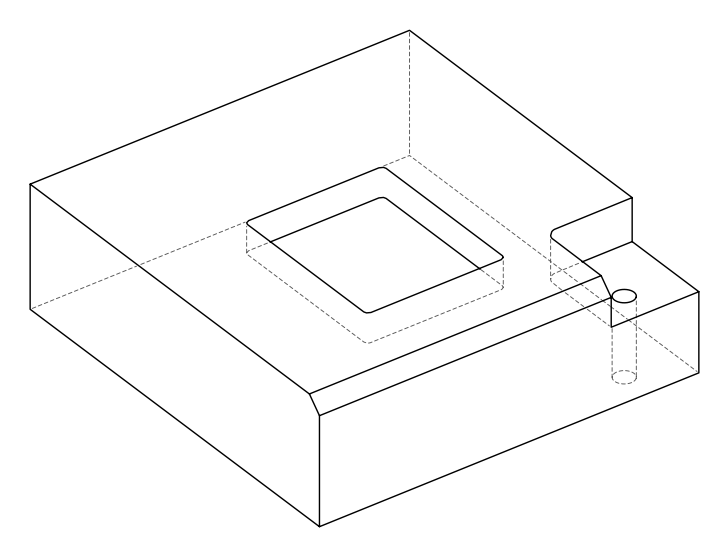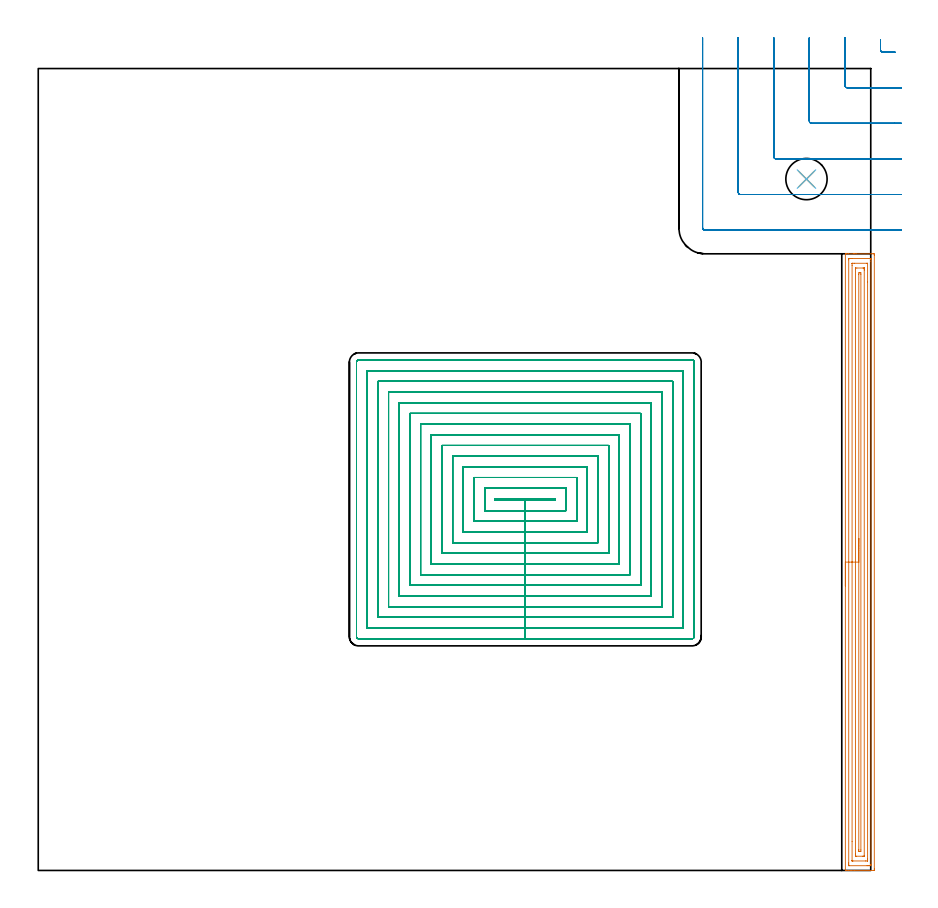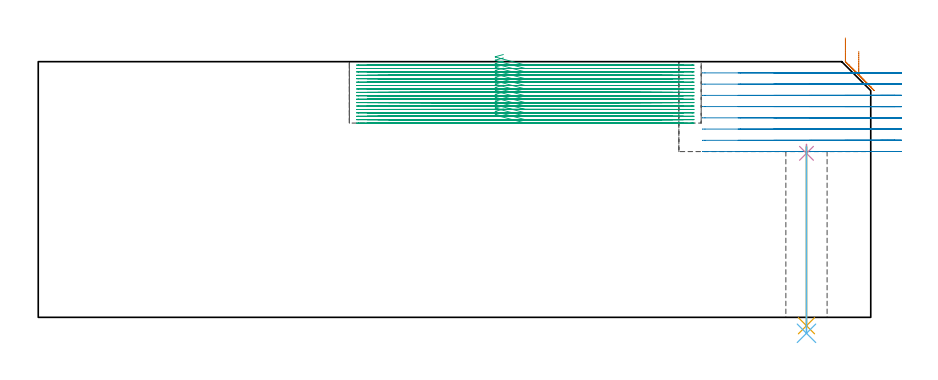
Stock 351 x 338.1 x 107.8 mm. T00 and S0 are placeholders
(PLAN: 6 operations, 5 tool changes, 168.5 min)
(1 AREA_MILL | FG_CHAMFER_SURFACE | UGT0205_001 | 10.61 min | 19842 mm3)
(2 MILL_CORNER_NOTCH_RECTANGULAR | CORNER_NOTCH_RECTANGULAR | UGT0201_094 | Follow Part, ap 5, ae 75% | 9.81 min | 238019 mm3)
(3 MILL_RECTANGULAR_POCKET | POCKET_RECTANGULAR_STRAIGHT | NXT0201_008 | Follow Part, ap 1.5, ae 75% | 147.38 min | 474121 mm3)
(4 SPOT_DRILL | STEP1HOLE | NXT0321_9005460120000 | 0.04 min | 2 mm3)
(5 DRILL_THROUGH_HOLE_INTO_CENTER | STEP1HOLE | NXT0301_083 | 0.31 min | 6848 mm3)
(6 DRILL_TO_ENLARGE_THROUGH_HOLE | STEP1HOLE | UGT0301_245 | 0.32 min | 9736 mm3)
(TOOL UGT0205_001 | Chamfer Mill 20 x 3 x 45 deg. | D20 FL50 Z2)
(TOOL UGT0201_094 | End mill 20 mm | D20 FL38 Z4)
(TOOL NXT0201_008 | ENDMILL 6mm [2P460-0600-NA 1630] | D6 FL26 Z6)
(TOOL NXT0321_9005460120000 | NC Spot Drill, 142deg, 12mm, Carbide, Uncoated | D12 PA142 FL30 Z2)
(TOOL NXT0301_083 | Carbide Drill 11.2mm [860.1-1120-056A1-MM 2214] | D11.2 PA140 FL72 Z2)
(TOOL UGT0301_245 | Twist Drill 17.4 mm | D17.4 PA118 FL130 Z2)
(OP 1 AREA_MILL)
G17 G21 G94 G90
T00 M6
G54
G17 G0 G90 X340.3 Y120. S1061 M3
G43 Z117.8 H0
G94 G1 Y120.038 Z116.928 F250.
Y120.152 Z116.063
Y120.341 Z115.212
Y120.603 Z114.38
Y120.937 Z113.574
Y121.34 Z112.8
Y121.808 Z112.064
Y122.34 Z111.372
Y122.929 Z110.729
Y123.572 Z110.139
Y124.264 Z109.608
Y125. Z109.14
Y125.774 Z108.737
Y126.58 Z108.403
Y127.412 Z108.141
Y128.263 Z107.952
Y129.128 Z107.838
Y130. Z107.8
Y259.842
X340.302 Y259.99 Z107.788
X340.439 Y259.998 Z107.654
X340.581 Y260. Z107.518
X340.951 Z107.148
X341.574 Z106.521
X343.64 Z104.457
X344.206 Z103.889
X344.801 Z103.295
X351.51 Z96.588
X352.104 Y259.995 Z95.993
X352.492 Y259.99 Z95.605
X352.496 Y259.795 Z95.602
X352.499 Y259.395 Z95.601
Y0.604
X352.496 Y0.205 Z95.602
X352.492 Y0.01 Z95.605
X352.104 Y0. Z95.993
X344.206 Z103.889
X342.763 Z105.334
X341.574 Z106.521
X340.581 Z107.518
X340.439 Y0.002 Z107.654
X340.302 Y0.01 Z107.788
X340.3 Y0.158 Z107.8
Y130.
X341.714 Z106.386
X341.715 Y257.467 Z106.385
X341.716 Y257.611 Z106.384
X341.721 Y257.976 Z106.379
X342.076 Y257.993 Z106.024
X342.451 Y257.997 Z105.649
X342.946 Y258. Z105.154
X343.329 Z104.771
X350.844 Z97.256
X351.016 Y257.997 Z97.084
X351.044 Y257.995 Z97.056
X351.07 Y257.991 Z97.03
X351.079 Y257.958 Z97.021
X351.083 Y257.756 Z97.017
X351.085 Y257.611 Z97.015
X351.086 Y256.861 Z97.014
X351.085 Y2.533 Z97.015
X351.084 Y2.389 Z97.016
X351.079 Y2.024 Z97.021
X350.724 Y2.007 Z97.376
X350.349 Y2.003 Z97.751
X349.854 Y2. Z98.246
X349.471 Z98.629
X341.956 Z106.144
X341.784 Y2.003 Z106.316
X341.756 Y2.005 Z106.344
X341.73 Y2.009 Z106.37
X341.721 Y2.042 Z106.379
X341.717 Y2.244 Z106.383
X341.715 Y2.389 Z106.385
X341.714 Y3.139 Z106.386
Y130.
X343.128 Z104.972
Y255.137
X343.13 Y255.826 Z104.97
X343.132 Y255.928 Z104.968
X343.135 Y255.976 Z104.965
X343.138 Y255.99 Z104.962
X343.162 Y255.995 Z104.938
X343.329 Y255.998 Z104.771
X344.035 Y256. Z104.065
X349.3 Z98.8
X349.471 Y255.998 Z98.629
X349.642 Y255.992 Z98.458
X349.661 Y255.99 Z98.439
X349.665 Y255.981 Z98.435
X349.668 Y255.948 Z98.432
X349.671 Y255.894 Z98.429
X349.672 Y248.093 Z98.428
Y4.863
X349.67 Y4.174 Z98.43
X349.668 Y4.072 Z98.432
X349.665 Y4.024 Z98.435
X349.662 Y4.01 Z98.438
X349.638 Y4.005 Z98.462
X349.471 Y4.002 Z98.629
X348.765 Y4. Z99.335
X343.5 Z104.6
X343.329 Y4.002 Z104.771
X343.158 Y4.008 Z104.942
X343.139 Y4.01 Z104.961
X343.135 Y4.019 Z104.965
X343.132 Y4.052 Z104.968
X343.129 Y4.106 Z104.971
X343.128 Y12.229 Z104.972
Y130.
X344.543 Z103.557
Y253.699
X344.545 Y253.882 Z103.555
X344.547 Y253.949 Z103.553
X344.549 Y253.981 Z103.551
X344.562 Y253.99 Z103.538
X345.124 Y254. Z102.976
X347.757 Z100.343
X348.134 Y253.996 Z99.966
X348.228 Y253.993 Z99.872
X348.248 Y253.99 Z99.852
X348.251 Y253.979 Z99.849
X348.254 Y253.947 Z99.846
X348.256 Y253.872 Z99.844
X348.257 Y253.491 Z99.843
Y253.149
Y6.301
X348.255 Y6.117 Z99.845
X348.253 Y6.051 Z99.847
X348.251 Y6.019 Z99.849
X348.238 Y6.01 Z99.862
X347.676 Y6. Z100.424
X345.043 Z103.057
X344.666 Y6.004 Z103.434
X344.572 Y6.007 Z103.528
X344.552 Y6.01 Z103.548
X344.549 Y6.021 Z103.551
X344.546 Y6.053 Z103.554
X344.544 Y6.128 Z103.556
X344.543 Y6.509 Z103.557
Y6.851
Y130.
X345.957 Z102.143
Y251.364
X345.961 Y251.99 Z102.139
X346.219 Y251.995 Z101.881
X346.839 Y251.99 Z101.261
X346.843 Y251.364 Z101.257
Y8.636
X346.839 Y8.01 Z101.261
X346.581 Y8.005 Z101.519
X345.961 Y8.01 Z102.139
X345.957 Y8.636 Z102.143
Y8.64
Y130.
Y130.872 Z102.181
Y131.736 Z102.295
Y132.588 Z102.484
Y133.42 Z102.746
Y134.226 Z103.08
Y135. Z103.483
Y135.736 Z103.952
Y136.428 Z104.483
Y137.071 Z105.072
Y137.66 Z105.715
Y138.191 Z106.407
Y138.66 Z107.143
Y139.063 Z107.917
Y139.397 Z108.723
Y139.659 Z109.555
Y139.848 Z110.407
Y139.962 Z111.272
Y140. Z112.143
G0 Z117.8
M5
M2
(OP 2 MILL_CORNER_NOTCH_RECTANGULAR)
G17 G21 G94 G90
T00 M6
G54
G17 G0 G90 X355.1 Y350.221 S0 M3
G43 Z117.8 H0
Z103.062
G94 G1 Y347.221 F250.
Y345.994
G3 X356.094 Y345. R1.
G1 X358.238
X361.238
G0 Z117.8
X340.1 Y351.1
Z103.062
G1 Y348.1
Y330.995 F500.
G3 X341.095 Y330. R1.
G1 X361.
X364. F250.
G0 Z117.8
X325.1 Y351.1
Z103.062
G1 Y348.1
Y315.995 F500.
G3 X326.095 Y315. R1.
G1 X361.
X364. F250.
G0 Z117.8
X310.1 Y351.1
Z103.062
G1 Y348.1
Y300.995 F500.
G3 X311.095 Y300. R1.
G1 X361.
X364. F250.
G0 Z117.8
X295.1 Y351.1
Z103.062
G1 Y348.1
Y285.996 F500.
G3 X296.096 Y285. R1.
G1 X361.
X364. F250.
G0 Z117.8
X280.1 Y351.1
Z103.062
G1 Y348.1
Y271. F500.
G3 X281.1 Y270. R1.
G1 X361.
X364. F250.
G0 Z117.8
X355.1 Y350.221
Z98.325
G1 Y347.221
Y345.994
G3 X356.094 Y345. R1.
G1 X358.238
X361.238
G0 Z117.8
X340.1 Y351.1
Z98.325
G1 Y348.1
Y330.995 F500.
G3 X341.095 Y330. R1.
G1 X361.
X364. F250.
G0 Z117.8
X325.1 Y351.1
Z98.325
G1 Y348.1
Y315.995 F500.
G3 X326.095 Y315. R1.
G1 X361.
X364. F250.
G0 Z117.8
X310.1 Y351.1
Z98.325
G1 Y348.1
Y300.995 F500.
G3 X311.095 Y300. R1.
G1 X361.
X364. F250.
G0 Z117.8
X295.1 Y351.1
Z98.325
G1 Y348.1
Y285.995 F500.
G3 X296.095 Y285. R1.
G1 X361.
X364. F250.
G0 Z117.8
X280.1 Y351.1
Z98.325
G1 Y348.1
Y271. F500.
G3 X281.1 Y270. R1.
G1 X361.
X364. F250.
G0 Z117.8
X355.1 Y350.221
Z93.587
G1 Y347.221
Y345.994
G3 X356.094 Y345. R1.
G1 X358.238
X361.238
G0 Z117.8
X340.1 Y351.1
Z93.587
G1 Y348.1
Y330.995 F500.
G3 X341.095 Y330. R1.
G1 X361.
X364. F250.
G0 Z117.8
X325.1 Y351.1
Z93.587
G1 Y348.1
Y315.995 F500.
G3 X326.095 Y315. R1.
G1 X361.
X364. F250.
G0 Z117.8
X310.1 Y351.1
Z93.587
G1 Y348.1
Y300.995 F500.
G3 X311.095 Y300. R1.
G1 X361.
X364. F250.
G0 Z117.8
X295.1 Y351.1
Z93.587
G1 Y348.1
Y285.996 F500.
G3 X296.096 Y285. R1.
G1 X361.
X364. F250.
G0 Z117.8
X280.1 Y351.1
Z93.587
G1 Y348.1
Y271. F500.
G3 X281.1 Y270. R1.
G1 X361.
X364. F250.
G0 Z117.8
X355.1 Y350.221
Z88.85
G1 Y347.221
Y345.994
G3 X356.094 Y345. R1.
G1 X358.238
X361.238
G0 Z117.8
X340.1 Y351.1
Z88.85
G1 Y348.1
Y330.995 F500.
G3 X341.095 Y330. R1.
G1 X361.
X364. F250.
G0 Z117.8
X325.1 Y351.1
Z88.85
G1 Y348.1
Y315.995 F500.
G3 X326.095 Y315. R1.
G1 X361.
X364. F250.
G0 Z117.8
X310.1 Y351.1
Z88.85
G1 Y348.1
Y300.995 F500.
G3 X311.095 Y300. R1.
G1 X361.
X364. F250.
G0 Z117.8
X295.1 Y351.1
Z88.85
G1 Y348.1
Y285.996 F500.
G3 X296.096 Y285. R1.
G1 X361.
X364. F250.
G0 Z117.8
X280.1 Y351.1
Z88.85
G1 Y348.1
Y271. F500.
G3 X281.1 Y270. R1.
G1 X361.
X364. F250.
G0 Z117.8
X355.1 Y350.221
Z84.112
G1 Y347.221
Y345.994
G3 X356.094 Y345. R1.
G1 X358.238
X361.238
G0 Z117.8
X340.1 Y351.1
Z84.112
G1 Y348.1
Y330.995 F500.
G3 X341.095 Y330. R1.
G1 X361.
X364. F250.
G0 Z117.8
X325.1 Y351.1
Z84.112
G1 Y348.1
Y315.995 F500.
G3 X326.095 Y315. R1.
G1 X361.
X364. F250.
G0 Z117.8
X310.1 Y351.1
Z84.112
G1 Y348.1
Y300.995 F500.
G3 X311.095 Y300. R1.
G1 X361.
X364. F250.
G0 Z117.8
X295.1 Y351.1
Z84.112
G1 Y348.1
Y285.996 F500.
G3 X296.096 Y285. R1.
G1 X361.
X364. F250.
G0 Z117.8
X280.1 Y351.1
Z84.112
G1 Y348.1
Y271. F500.
G3 X281.1 Y270. R1.
G1 X361.
X364. F250.
G0 Z117.8
X355.1 Y350.221
Z79.375
G1 Y347.221
Y345.994
G3 X356.094 Y345. R1.
G1 X358.238
X361.238
G0 Z117.8
X340.1 Y351.1
Z79.375
G1 Y348.1
Y330.995 F500.
G3 X341.095 Y330. R1.
G1 X361.
X364. F250.
G0 Z117.8
X325.1 Y351.1
Z79.375
G1 Y348.1
Y315.995 F500.
G3 X326.095 Y315. R1.
G1 X361.
X364. F250.
G0 Z117.8
X310.1 Y351.1
Z79.375
G1 Y348.1
Y300.995 F500.
G3 X311.095 Y300. R1.
G1 X361.
X364. F250.
G0 Z117.8
X295.1 Y351.1
Z79.375
G1 Y348.1
Y285.996 F500.
G3 X296.096 Y285. R1.
G1 X361.
X364. F250.
G0 Z117.8
X280.1 Y351.1
Z79.375
G1 Y348.1
Y271. F500.
G3 X281.1 Y270. R1.
G1 X361.
X364. F250.
G0 Z117.8
X355.1 Y350.221
Z74.637
G1 Y347.221
Y345.994
G3 X356.094 Y345. R1.
G1 X358.238
X361.238
G0 Z117.8
X340.1 Y351.1
Z74.637
G1 Y348.1
Y330.995 F500.
G3 X341.095 Y330. R1.
G1 X361.
X364. F250.
G0 Z117.8
X325.1 Y351.1
Z74.637
G1 Y348.1
Y315.995 F500.
G3 X326.095 Y315. R1.
G1 X361.
X364. F250.
G0 Z117.8
X310.1 Y351.1
Z74.637
G1 Y348.1
Y300.995 F500.
G3 X311.095 Y300. R1.
G1 X361.
X364. F250.
G0 Z117.8
X295.1 Y351.1
Z74.637
G1 Y348.1
Y285.996 F500.
G3 X296.096 Y285. R1.
G1 X361.
X364. F250.
G0 Z117.8
X280.1 Y351.1
Z74.637
G1 Y348.1
Y271. F500.
G3 X281.1 Y270. R1.
G1 X361.
X364. F250.
G0 Z117.8
X355.1 Y350.221
Z69.9
G1 Y347.221
Y345.994
G3 X356.094 Y345. R1.
G1 X358.238
X361.238
G0 Z117.8
X340.1 Y351.1
Z69.9
G1 Y348.1
Y330.995 F500.
G3 X341.095 Y330. R1.
G1 X361.
X364. F250.
G0 Z117.8
X325.1 Y351.1
Z69.9
G1 Y348.1
Y315.995 F500.
G3 X326.095 Y315. R1.
G1 X361.
X364. F250.
G0 Z117.8
X310.1 Y351.1
Z69.9
G1 Y348.1
Y300.995 F500.
G3 X311.095 Y300. R1.
G1 X361.
X364. F250.
G0 Z117.8
X295.1 Y351.1
Z69.9
G1 Y348.1
Y285.996 F500.
G3 X296.096 Y285. R1.
G1 X361.
X364. F250.
G0 Z117.8
X280.1 Y351.1
Z69.9
G1 Y348.1
Y271. F500.
G3 X281.1 Y270. R1.
G1 X361.
X364. F250.
G0 Z117.8
M5
M2
(OP 3 MILL_RECTANGULAR_POCKET)
G17 G21 G94 G90
T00 M6
G54
G17 G0 G90 X196.116 Y156.7 S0 M3
G43 Z117.8 H1
Z110.8
G94 G1 X192.7 Z109.885 F250.
Y156.2 Z109.751
X205.35 Z106.361
X218. F500.
Y156.7
X192.7
Y156.2
X205.35
Y151.7
X222.5
Y161.2
X188.2
Y151.7
X205.35
Y147.2
X227.
Y165.7
X183.7
Y147.2
X205.35
Y142.7
X231.5
Y170.2
X179.2
Y142.7
X205.35
Y138.2
X236.
Y174.7
X174.7
Y138.2
X205.35
Y133.7
X240.5
Y179.2
X170.2
Y133.7
X205.35
Y129.2
X245.
Y183.7
X165.7
Y129.2
X205.35
Y124.7
X249.5
Y188.2
X161.2
Y124.7
X205.35
Y120.2
X254.
Y192.7
X156.7
Y120.2
X205.35
Y115.7
X258.5
Y197.2
X152.2
Y115.7
X205.35
Y111.2
X263.
Y201.7
X147.7
Y111.2
X205.35
Y106.7
X267.5
Y206.2
X143.2
Y106.7
X205.35
Y102.2
X272.
Y210.7
X138.7
Y102.2
X205.35
Y97.7
X275.7
G3 X276.5 Y98.5 R0.8
G1 Y214.4
G3 X275.7 Y215.2 R0.8
G1 X135.
G3 X134.2 Y214.4 R0.8
G1 Y98.5
G3 X135. Y97.7 R0.8
G1 X205.35
X206.35
G0 X196.116 Y156.7 Z109.361
G1 X192.7 Z108.446 F250.
Y156.2 Z108.312
X205.35 Z104.922
X218. F500.
Y156.7
X192.7
Y156.2
X205.35
Y151.7
X222.5
Y161.2
X188.2
Y151.7
X205.35
Y147.2
X227.
Y165.7
X183.7
Y147.2
X205.35
Y142.7
X231.5
Y170.2
X179.2
Y142.7
X205.35
Y138.2
X236.
Y174.7
X174.7
Y138.2
X205.35
Y133.7
X240.5
Y179.2
X170.2
Y133.7
X205.35
Y129.2
X245.
Y183.7
X165.7
Y129.2
X205.35
Y124.7
X249.5
Y188.2
X161.2
Y124.7
X205.35
Y120.2
X254.
Y192.7
X156.7
Y120.2
X205.35
Y115.7
X258.5
Y197.2
X152.2
Y115.7
X205.35
Y111.2
X263.
Y201.7
X147.7
Y111.2
X205.35
Y106.7
X267.5
Y206.2
X143.2
Y106.7
X205.35
Y102.2
X272.
Y210.7
X138.7
Y102.2
X205.35
Y97.7
X275.7
G3 X276.5 Y98.5 R0.8
G1 Y214.4
G3 X275.7 Y215.2 R0.8
G1 X135.
G3 X134.2 Y214.4 R0.8
G1 Y98.5
G3 X135. Y97.7 R0.8
G1 X205.35
X206.35
G0 X196.116 Y156.7 Z107.922
G1 X192.7 Z107.007 F250.
Y156.2 Z106.873
X205.35 Z103.483
X218. F500.
Y156.7
X192.7
Y156.2
X205.35
Y151.7
X222.5
Y161.2
X188.2
Y151.7
X205.35
Y147.2
X227.
Y165.7
X183.7
Y147.2
X205.35
Y142.7
X231.5
Y170.2
X179.2
Y142.7
X205.35
Y138.2
X236.
Y174.7
X174.7
Y138.2
X205.35
Y133.7
X240.5
Y179.2
X170.2
Y133.7
X205.35
Y129.2
X245.
Y183.7
X165.7
Y129.2
X205.35
Y124.7
X249.5
Y188.2
X161.2
Y124.7
X205.35
Y120.2
X254.
Y192.7
X156.7
Y120.2
X205.35
Y115.7
X258.5
Y197.2
X152.2
Y115.7
X205.35
Y111.2
X263.
Y201.7
X147.7
Y111.2
X205.35
Y106.7
X267.5
Y206.2
X143.2
Y106.7
X205.35
Y102.2
X272.
Y210.7
X138.7
Y102.2
X205.35
Y97.7
X275.7
G3 X276.5 Y98.5 R0.8
G1 Y214.4
G3 X275.7 Y215.2 R0.8
G1 X135.
G3 X134.2 Y214.4 R0.8
G1 Y98.5
G3 X135. Y97.7 R0.8
G1 X205.35
X206.35
G0 X196.116 Y156.7 Z106.483
G1 X192.7 Z105.568 F250.
Y156.2 Z105.434
X205.35 Z102.044
X218. F500.
Y156.7
X192.7
Y156.2
X205.35
Y151.7
X222.5
Y161.2
X188.2
Y151.7
X205.35
Y147.2
X227.
Y165.7
X183.7
Y147.2
X205.35
Y142.7
X231.5
Y170.2
X179.2
Y142.7
X205.35
Y138.2
X236.
Y174.7
X174.7
Y138.2
X205.35
Y133.7
X240.5
Y179.2
X170.2
Y133.7
X205.35
Y129.2
X245.
Y183.7
X165.7
Y129.2
X205.35
Y124.7
X249.5
Y188.2
X161.2
Y124.7
X205.35
Y120.2
X254.
Y192.7
X156.7
Y120.2
X205.35
Y115.7
X258.5
Y197.2
X152.2
Y115.7
X205.35
Y111.2
X263.
Y201.7
X147.7
Y111.2
X205.35
Y106.7
X267.5
Y206.2
X143.2
Y106.7
X205.35
Y102.2
X272.
Y210.7
X138.7
Y102.2
X205.35
Y97.7
X275.7
G3 X276.5 Y98.5 R0.8
G1 Y214.4
G3 X275.7 Y215.2 R0.8
G1 X135.
G3 X134.2 Y214.4 R0.8
G1 Y98.5
G3 X135. Y97.7 R0.8
G1 X205.35
X206.35
G0 X196.116 Y156.7 Z105.044
G1 X192.7 Z104.129 F250.
Y156.2 Z103.995
X205.35 Z100.605
X218. F500.
Y156.7
X192.7
Y156.2
X205.35
Y151.7
X222.5
Y161.2
X188.2
Y151.7
X205.35
Y147.2
X227.
Y165.7
X183.7
Y147.2
X205.35
Y142.7
X231.5
Y170.2
X179.2
Y142.7
X205.35
Y138.2
X236.
Y174.7
X174.7
Y138.2
X205.35
Y133.7
X240.5
Y179.2
X170.2
Y133.7
X205.35
Y129.2
X245.
Y183.7
X165.7
Y129.2
X205.35
Y124.7
X249.5
Y188.2
X161.2
Y124.7
X205.35
Y120.2
X254.
Y192.7
X156.7
Y120.2
X205.35
Y115.7
X258.5
Y197.2
X152.2
Y115.7
X205.35
Y111.2
X263.
Y201.7
X147.7
Y111.2
X205.35
Y106.7
X267.5
Y206.2
X143.2
Y106.7
X205.35
Y102.2
X272.
Y210.7
X138.7
Y102.2
X205.35
Y97.7
X275.7
G3 X276.5 Y98.5 R0.8
G1 Y214.4
G3 X275.7 Y215.2 R0.8
G1 X135.
G3 X134.2 Y214.4 R0.8
G1 Y98.5
G3 X135. Y97.7 R0.8
G1 X205.35
X206.35
G0 X196.116 Y156.7 Z103.605
G1 X192.7 Z102.69 F250.
Y156.2 Z102.556
X205.35 Z99.167
X218. F500.
Y156.7
X192.7
Y156.2
X205.35
Y151.7
X222.5
Y161.2
X188.2
Y151.7
X205.35
Y147.2
X227.
Y165.7
X183.7
Y147.2
X205.35
Y142.7
X231.5
Y170.2
X179.2
Y142.7
X205.35
Y138.2
X236.
Y174.7
X174.7
Y138.2
X205.35
Y133.7
X240.5
Y179.2
X170.2
Y133.7
X205.35
Y129.2
X245.
Y183.7
X165.7
Y129.2
X205.35
Y124.7
X249.5
Y188.2
X161.2
Y124.7
X205.35
Y120.2
X254.
Y192.7
X156.7
Y120.2
X205.35
Y115.7
X258.5
Y197.2
X152.2
Y115.7
X205.35
Y111.2
X263.
Y201.7
X147.7
Y111.2
X205.35
Y106.7
X267.5
Y206.2
X143.2
Y106.7
X205.35
Y102.2
X272.
Y210.7
X138.7
Y102.2
X205.35
Y97.7
X275.7
G3 X276.5 Y98.5 R0.8
G1 Y214.4
G3 X275.7 Y215.2 R0.8
G1 X135.
G3 X134.2 Y214.4 R0.8
G1 Y98.5
G3 X135. Y97.7 R0.8
G1 X205.35
X206.35
G0 X196.116 Y156.7 Z102.167
G1 X192.7 Z101.251 F250.
Y156.2 Z101.117
X205.35 Z97.728
X218. F500.
Y156.7
X192.7
Y156.2
X205.35
Y151.7
X222.5
Y161.2
X188.2
Y151.7
X205.35
Y147.2
X227.
Y165.7
X183.7
Y147.2
X205.35
Y142.7
X231.5
Y170.2
X179.2
Y142.7
X205.35
Y138.2
X236.
Y174.7
X174.7
Y138.2
X205.35
Y133.7
X240.5
Y179.2
X170.2
Y133.7
X205.35
Y129.2
X245.
Y183.7
X165.7
Y129.2
X205.35
Y124.7
X249.5
Y188.2
X161.2
Y124.7
X205.35
Y120.2
X254.
Y192.7
X156.7
Y120.2
X205.35
Y115.7
X258.5
Y197.2
X152.2
Y115.7
X205.35
Y111.2
X263.
Y201.7
X147.7
Y111.2
X205.35
Y106.7
X267.5
Y206.2
X143.2
Y106.7
X205.35
Y102.2
X272.
Y210.7
X138.7
Y102.2
X205.35
Y97.7
X275.7
G3 X276.5 Y98.5 R0.8
G1 Y214.4
G3 X275.7 Y215.2 R0.8
G1 X135.
G3 X134.2 Y214.4 R0.8
G1 Y98.5
G3 X135. Y97.7 R0.8
G1 X205.35
X206.35
G0 X196.116 Y156.7 Z100.728
G1 X192.7 Z99.812 F250.
Y156.2 Z99.678
X205.35 Z96.289
X218. F500.
Y156.7
X192.7
Y156.2
X205.35
Y151.7
X222.5
Y161.2
X188.2
Y151.7
X205.35
Y147.2
X227.
Y165.7
X183.7
Y147.2
X205.35
Y142.7
X231.5
Y170.2
X179.2
Y142.7
X205.35
Y138.2
X236.
Y174.7
X174.7
Y138.2
X205.35
Y133.7
X240.5
Y179.2
X170.2
Y133.7
X205.35
Y129.2
X245.
Y183.7
X165.7
Y129.2
X205.35
Y124.7
X249.5
Y188.2
X161.2
Y124.7
X205.35
Y120.2
X254.
Y192.7
X156.7
Y120.2
X205.35
Y115.7
X258.5
Y197.2
X152.2
Y115.7
X205.35
Y111.2
X263.
Y201.7
X147.7
Y111.2
X205.35
Y106.7
X267.5
Y206.2
X143.2
Y106.7
X205.35
Y102.2
X272.
Y210.7
X138.7
Y102.2
X205.35
Y97.7
X275.7
G3 X276.5 Y98.5 R0.8
G1 Y214.4
G3 X275.7 Y215.2 R0.8
G1 X135.
G3 X134.2 Y214.4 R0.8
G1 Y98.5
G3 X135. Y97.7 R0.8
G1 X205.35
X206.35
G0 X196.116 Y156.7 Z99.289
G1 X192.7 Z98.373 F250.
Y156.2 Z98.24
X205.35 Z94.85
X218. F500.
Y156.7
X192.7
Y156.2
X205.35
Y151.7
X222.5
Y161.2
X188.2
Y151.7
X205.35
Y147.2
X227.
Y165.7
X183.7
Y147.2
X205.35
Y142.7
X231.5
Y170.2
X179.2
Y142.7
X205.35
Y138.2
X236.
Y174.7
X174.7
Y138.2
X205.35
Y133.7
X240.5
Y179.2
X170.2
Y133.7
X205.35
Y129.2
X245.
Y183.7
X165.7
Y129.2
X205.35
Y124.7
X249.5
Y188.2
X161.2
Y124.7
X205.35
Y120.2
X254.
Y192.7
X156.7
Y120.2
X205.35
Y115.7
X258.5
Y197.2
X152.2
Y115.7
X205.35
Y111.2
X263.
Y201.7
X147.7
Y111.2
X205.35
Y106.7
X267.5
Y206.2
X143.2
Y106.7
X205.35
Y102.2
X272.
Y210.7
X138.7
Y102.2
X205.35
Y97.7
X275.7
G3 X276.5 Y98.5 R0.8
G1 Y214.4
G3 X275.7 Y215.2 R0.8
G1 X135.
G3 X134.2 Y214.4 R0.8
G1 Y98.5
G3 X135. Y97.7 R0.8
G1 X205.35
X206.35
G0 X196.116 Y156.7 Z97.85
G1 X192.7 Z96.935 F250.
Y156.2 Z96.801
X205.35 Z93.411
X218. F500.
Y156.7
X192.7
Y156.2
X205.35
Y151.7
X222.5
Y161.2
X188.2
Y151.7
X205.35
Y147.2
X227.
Y165.7
X183.7
Y147.2
X205.35
Y142.7
X231.5
Y170.2
X179.2
Y142.7
X205.35
Y138.2
X236.
Y174.7
X174.7
Y138.2
X205.35
Y133.7
X240.5
Y179.2
X170.2
Y133.7
X205.35
Y129.2
X245.
Y183.7
X165.7
Y129.2
X205.35
Y124.7
X249.5
Y188.2
X161.2
Y124.7
X205.35
Y120.2
X254.
Y192.7
X156.7
Y120.2
X205.35
Y115.7
X258.5
Y197.2
X152.2
Y115.7
X205.35
Y111.2
X263.
Y201.7
X147.7
Y111.2
X205.35
Y106.7
X267.5
Y206.2
X143.2
Y106.7
X205.35
Y102.2
X272.
Y210.7
X138.7
Y102.2
X205.35
Y97.7
X275.7
G3 X276.5 Y98.5 R0.8
G1 Y214.4
G3 X275.7 Y215.2 R0.8
G1 X135.
G3 X134.2 Y214.4 R0.8
G1 Y98.5
G3 X135. Y97.7 R0.8
G1 X205.35
X206.35
G0 X196.116 Y156.7 Z96.411
G1 X192.7 Z95.496 F250.
Y156.2 Z95.362
X205.35 Z91.972
X218. F500.
Y156.7
X192.7
Y156.2
X205.35
Y151.7
X222.5
Y161.2
X188.2
Y151.7
X205.35
Y147.2
X227.
Y165.7
X183.7
Y147.2
X205.35
Y142.7
X231.5
Y170.2
X179.2
Y142.7
X205.35
Y138.2
X236.
Y174.7
X174.7
Y138.2
X205.35
Y133.7
X240.5
Y179.2
X170.2
Y133.7
X205.35
Y129.2
X245.
Y183.7
X165.7
Y129.2
X205.35
Y124.7
X249.5
Y188.2
X161.2
Y124.7
X205.35
Y120.2
X254.
Y192.7
X156.7
Y120.2
X205.35
Y115.7
X258.5
Y197.2
X152.2
Y115.7
X205.35
Y111.2
X263.
Y201.7
X147.7
Y111.2
X205.35
Y106.7
X267.5
Y206.2
X143.2
Y106.7
X205.35
Y102.2
X272.
Y210.7
X138.7
Y102.2
X205.35
Y97.7
X275.7
G3 X276.5 Y98.5 R0.8
G1 Y214.4
G3 X275.7 Y215.2 R0.8
G1 X135.
G3 X134.2 Y214.4 R0.8
G1 Y98.5
G3 X135. Y97.7 R0.8
G1 X205.35
X206.35
G0 X196.116 Y156.7 Z94.972
G1 X192.7 Z94.057 F250.
Y156.2 Z93.923
X205.35 Z90.533
X218. F500.
Y156.7
X192.7
Y156.2
X205.35
Y151.7
X222.5
Y161.2
X188.2
Y151.7
X205.35
Y147.2
X227.
Y165.7
X183.7
Y147.2
X205.35
Y142.7
X231.5
Y170.2
X179.2
Y142.7
X205.35
Y138.2
X236.
Y174.7
X174.7
Y138.2
X205.35
Y133.7
X240.5
Y179.2
X170.2
Y133.7
X205.35
Y129.2
X245.
Y183.7
X165.7
Y129.2
X205.35
Y124.7
X249.5
Y188.2
X161.2
Y124.7
X205.35
Y120.2
X254.
Y192.7
X156.7
Y120.2
X205.35
Y115.7
X258.5
Y197.2
X152.2
Y115.7
X205.35
Y111.2
X263.
Y201.7
X147.7
Y111.2
X205.35
Y106.7
X267.5
Y206.2
X143.2
Y106.7
X205.35
Y102.2
X272.
Y210.7
X138.7
Y102.2
X205.35
Y97.7
X275.7
G3 X276.5 Y98.5 R0.8
G1 Y214.4
G3 X275.7 Y215.2 R0.8
G1 X135.
G3 X134.2 Y214.4 R0.8
G1 Y98.5
G3 X135. Y97.7 R0.8
G1 X205.35
X206.35
G0 X196.116 Y156.7 Z93.533
G1 X192.7 Z92.618 F250.
Y156.2 Z92.484
X205.35 Z89.094
X218. F500.
Y156.7
X192.7
Y156.2
X205.35
Y151.7
X222.5
Y161.2
X188.2
Y151.7
X205.35
Y147.2
X227.
Y165.7
X183.7
Y147.2
X205.35
Y142.7
X231.5
Y170.2
X179.2
Y142.7
X205.35
Y138.2
X236.
Y174.7
X174.7
Y138.2
X205.35
Y133.7
X240.5
Y179.2
X170.2
Y133.7
X205.35
Y129.2
X245.
Y183.7
X165.7
Y129.2
X205.35
Y124.7
X249.5
Y188.2
X161.2
Y124.7
X205.35
Y120.2
X254.
Y192.7
X156.7
Y120.2
X205.35
Y115.7
X258.5
Y197.2
X152.2
Y115.7
X205.35
Y111.2
X263.
Y201.7
X147.7
Y111.2
X205.35
Y106.7
X267.5
Y206.2
X143.2
Y106.7
X205.35
Y102.2
X272.
Y210.7
X138.7
Y102.2
X205.35
Y97.7
X275.7
G3 X276.5 Y98.5 R0.8
G1 Y214.4
G3 X275.7 Y215.2 R0.8
G1 X135.
G3 X134.2 Y214.4 R0.8
G1 Y98.5
G3 X135. Y97.7 R0.8
G1 X205.35
X206.35
G0 X196.116 Y156.7 Z92.094
G1 X192.7 Z91.179 F250.
Y156.2 Z91.045
X205.35 Z87.656
X218. F500.
Y156.7
X192.7
Y156.2
X205.35
Y151.7
X222.5
Y161.2
X188.2
Y151.7
X205.35
Y147.2
X227.
Y165.7
X183.7
Y147.2
X205.35
Y142.7
X231.5
Y170.2
X179.2
Y142.7
X205.35
Y138.2
X236.
Y174.7
X174.7
Y138.2
X205.35
Y133.7
X240.5
Y179.2
X170.2
Y133.7
X205.35
Y129.2
X245.
Y183.7
X165.7
Y129.2
X205.35
Y124.7
X249.5
Y188.2
X161.2
Y124.7
X205.35
Y120.2
X254.
Y192.7
X156.7
Y120.2
X205.35
Y115.7
X258.5
Y197.2
X152.2
Y115.7
X205.35
Y111.2
X263.
Y201.7
X147.7
Y111.2
X205.35
Y106.7
X267.5
Y206.2
X143.2
Y106.7
X205.35
Y102.2
X272.
Y210.7
X138.7
Y102.2
X205.35
Y97.7
X275.7
G3 X276.5 Y98.5 R0.8
G1 Y214.4
G3 X275.7 Y215.2 R0.8
G1 X135.
G3 X134.2 Y214.4 R0.8
G1 Y98.5
G3 X135. Y97.7 R0.8
G1 X205.35
X206.35
G0 X196.116 Y156.7 Z90.656
G1 X192.7 Z89.74 F250.
Y156.2 Z89.606
X205.35 Z86.217
X218. F500.
Y156.7
X192.7
Y156.2
X205.35
Y151.7
X222.5
Y161.2
X188.2
Y151.7
X205.35
Y147.2
X227.
Y165.7
X183.7
Y147.2
X205.35
Y142.7
X231.5
Y170.2
X179.2
Y142.7
X205.35
Y138.2
X236.
Y174.7
X174.7
Y138.2
X205.35
Y133.7
X240.5
Y179.2
X170.2
Y133.7
X205.35
Y129.2
X245.
Y183.7
X165.7
Y129.2
X205.35
Y124.7
X249.5
Y188.2
X161.2
Y124.7
X205.35
Y120.2
X254.
Y192.7
X156.7
Y120.2
X205.35
Y115.7
X258.5
Y197.2
X152.2
Y115.7
X205.35
Y111.2
X263.
Y201.7
X147.7
Y111.2
X205.35
Y106.7
X267.5
Y206.2
X143.2
Y106.7
X205.35
Y102.2
X272.
Y210.7
X138.7
Y102.2
X205.35
Y97.7
X275.7
G3 X276.5 Y98.5 R0.8
G1 Y214.4
G3 X275.7 Y215.2 R0.8
G1 X135.
G3 X134.2 Y214.4 R0.8
G1 Y98.5
G3 X135. Y97.7 R0.8
G1 X205.35
X206.35
G0 X196.116 Y156.7 Z89.217
G1 X192.7 Z88.301 F250.
Y156.2 Z88.167
X205.35 Z84.778
X218. F500.
Y156.7
X192.7
Y156.2
X205.35
Y151.7
X222.5
Y161.2
X188.2
Y151.7
X205.35
Y147.2
X227.
Y165.7
X183.7
Y147.2
X205.35
Y142.7
X231.5
Y170.2
X179.2
Y142.7
X205.35
Y138.2
X236.
Y174.7
X174.7
Y138.2
X205.35
Y133.7
X240.5
Y179.2
X170.2
Y133.7
X205.35
Y129.2
X245.
Y183.7
X165.7
Y129.2
X205.35
Y124.7
X249.5
Y188.2
X161.2
Y124.7
X205.35
Y120.2
X254.
Y192.7
X156.7
Y120.2
X205.35
Y115.7
X258.5
Y197.2
X152.2
Y115.7
X205.35
Y111.2
X263.
Y201.7
X147.7
Y111.2
X205.35
Y106.7
X267.5
Y206.2
X143.2
Y106.7
X205.35
Y102.2
X272.
Y210.7
X138.7
Y102.2
X205.35
Y97.7
X275.7
G3 X276.5 Y98.5 R0.8
G1 Y214.4
G3 X275.7 Y215.2 R0.8
G1 X135.
G3 X134.2 Y214.4 R0.8
G1 Y98.5
G3 X135. Y97.7 R0.8
G1 X205.35
X206.35
G0 X196.116 Y156.7 Z87.778
G1 X192.7 Z86.862 F250.
Y156.2 Z86.728
X205.35 Z83.339
X218. F500.
Y156.7
X192.7
Y156.2
X205.35
Y151.7
X222.5
Y161.2
X188.2
Y151.7
X205.35
Y147.2
X227.
Y165.7
X183.7
Y147.2
X205.35
Y142.7
X231.5
Y170.2
X179.2
Y142.7
X205.35
Y138.2
X236.
Y174.7
X174.7
Y138.2
X205.35
Y133.7
X240.5
Y179.2
X170.2
Y133.7
X205.35
Y129.2
X245.
Y183.7
X165.7
Y129.2
X205.35
Y124.7
X249.5
Y188.2
X161.2
Y124.7
X205.35
Y120.2
X254.
Y192.7
X156.7
Y120.2
X205.35
Y115.7
X258.5
Y197.2
X152.2
Y115.7
X205.35
Y111.2
X263.
Y201.7
X147.7
Y111.2
X205.35
Y106.7
X267.5
Y206.2
X143.2
Y106.7
X205.35
Y102.2
X272.
Y210.7
X138.7
Y102.2
X205.35
Y97.7
X275.7
G3 X276.5 Y98.5 R0.8
G1 Y214.4
G3 X275.7 Y215.2 R0.8
G1 X135.
G3 X134.2 Y214.4 R0.8
G1 Y98.5
G3 X135. Y97.7 R0.8
G1 X205.35
X206.35
G0 X196.116 Y156.7 Z86.339
G1 X192.7 Z85.424 F250.
Y156.2 Z85.29
X205.35 Z81.9
X218. F500.
Y156.7
X192.7
Y156.2
X205.35
Y151.7
X222.5
Y161.2
X188.2
Y151.7
X205.35
Y147.2
X227.
Y165.7
X183.7
Y147.2
X205.35
Y142.7
X231.5
Y170.2
X179.2
Y142.7
X205.35
Y138.2
X236.
Y174.7
X174.7
Y138.2
X205.35
Y133.7
X240.5
Y179.2
X170.2
Y133.7
X205.35
Y129.2
X245.
Y183.7
X165.7
Y129.2
X205.35
Y124.7
X249.5
Y188.2
X161.2
Y124.7
X205.35
Y120.2
X254.
Y192.7
X156.7
Y120.2
X205.35
Y115.7
X258.5
Y197.2
X152.2
Y115.7
X205.35
Y111.2
X263.
Y201.7
X147.7
Y111.2
X205.35
Y106.7
X267.5
Y206.2
X143.2
Y106.7
X205.35
Y102.2
X272.
Y210.7
X138.7
Y102.2
X205.35
Y97.7
X275.7
G3 X276.5 Y98.5 R0.8
G1 Y214.4
G3 X275.7 Y215.2 R0.8
G1 X135.
G3 X134.2 Y214.4 R0.8
G1 Y98.5
G3 X135. Y97.7 R0.8
G1 X205.35
X206.35
G0 Z117.8
M5
M2
(OP 4 SPOT_DRILL)
G17 G21 G94 G90
T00 M6
G54
G17 G0 G90 X323.9 Y291.5 S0 M3
G43 Z117.8 H0
G94 G81 G98 Z69.151 F250. R72.9
G80
M5
M2
(OP 5 DRILL_THROUGH_HOLE_INTO_CENTER)
G17 G21 G94 G90
T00 M6
G54
G17 G0 G90 X323.9 Y291.5 S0 M3
G43 Z117.8 H1
G94 G73 G98 Z-3.538 F250. Q10.491 R71.9
G80
M5
M2
(OP 6 DRILL_TO_ENLARGE_THROUGH_HOLE)
G17 G21 G94 G90
T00 M6
G54
G17 G0 G90 X323.9 Y291.5 S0 M3
G43 Z117.8 H0
G94 G73 G98 Z-6.727 F250. Q15.325 R71.9
G80
M5
M2
